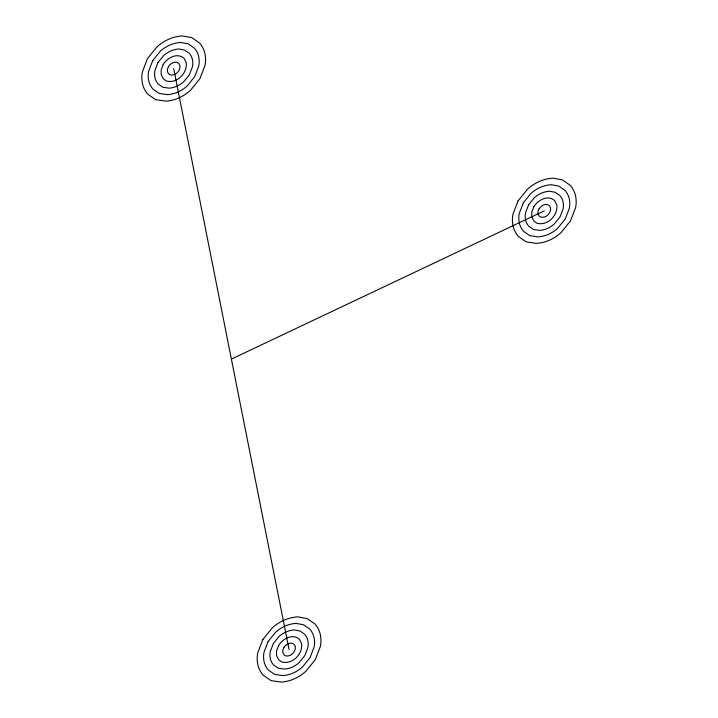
<?xml version="1.0" encoding="UTF-8"?>
<svg xmlns="http://www.w3.org/2000/svg" width="718" height="718" viewBox="0 0 718 718"><rect width="100%" height="100%" fill="white"/><g stroke="black" fill="none" stroke-linecap="round" stroke-linejoin="round"><path stroke-width="1.08" d="M231.384 359.108L544.298 210.877M173.702 68.641L289.067 649.575M147.495 58.58L142.397 71.863A56.354 39.912 11.2 0 0 142.406 83.459A35.981 25.489 11.2 0 0 147.666 94.13L155.653 99.658L165.975 101.157A35.981 25.489 11.2 0 0 179.464 97.684A56.354 39.912 11.2 0 0 190.512 90.324L199.9 78.693L204.998 65.419A56.354 39.912 11.2 0 0 204.989 53.814A35.981 25.489 11.2 0 0 199.73 43.143L191.742 37.614L182.255 35.9A38.207 27.06 11.2 0 0 167.931 39.589A56.354 39.912 11.2 0 0 156.892 46.948L147.495 58.58M152.737 60.59L148.653 71.217A45.081 31.933 11.2 0 0 148.662 80.497A28.783 20.391 11.2 0 0 152.871 89.032L159.261 93.457L167.518 94.659A28.783 20.391 11.2 0 0 178.315 91.877A45.081 31.933 11.2 0 0 187.147 85.989L194.659 76.682L198.742 66.056A45.081 31.933 11.2 0 0 198.733 56.776A28.783 20.391 11.2 0 0 194.524 48.241L188.134 43.816L180.541 42.452A30.56 21.648 11.2 0 0 169.08 45.396A45.081 31.933 11.2 0 0 160.249 51.283L152.737 60.59M157.978 62.601L154.917 70.57A33.809 23.945 11.2 0 0 154.926 77.535A21.585 15.293 11.2 0 0 158.077 83.934L162.869 87.246L169.062 88.152A21.585 15.293 11.2 0 0 177.158 86.061A33.809 23.945 11.2 0 0 183.781 81.655L189.417 74.672L192.478 66.702A33.809 23.945 11.2 0 0 192.478 59.747A21.585 15.293 11.2 0 0 189.319 53.338L184.526 50.027L178.836 48.995A22.922 16.236 11.2 0 0 170.238 51.211A33.809 23.945 11.2 0 0 163.614 55.627L157.978 62.601M163.219 64.611L161.173 69.924L161.182 74.564L163.282 78.836L166.477 81.044C176.969 83.844 187.595 73.119 186.213 62.708L184.113 58.436C177.445 52.136 167.123 57.835 163.219 64.611M168.461 66.621L167.438 69.278L167.438 71.603L168.488 73.739L170.085 74.843C175.336 76.243 180.649 70.876 179.958 65.67L178.908 63.534C175.569 60.384 170.408 63.238 168.461 66.621M262.86 639.523L257.762 652.797A56.354 39.912 11.2 0 0 257.771 664.401A35.981 25.489 11.2 0 0 263.03 675.073L271.018 680.601L281.339 682.1A35.981 25.489 11.2 0 0 294.838 678.627A56.354 39.912 11.2 0 0 305.877 671.267L315.274 659.636L320.372 646.353A56.354 39.912 11.2 0 0 320.354 634.757A35.981 25.489 11.2 0 0 315.094 624.086L307.116 618.557L297.62 616.843A38.207 27.06 11.2 0 0 283.296 620.531A56.354 39.912 11.2 0 0 272.257 627.891L262.86 639.523M268.101 641.533L264.027 652.159A45.081 31.933 11.2 0 0 264.036 661.44A28.783 20.391 11.2 0 0 268.236 669.975L274.626 674.39L282.892 675.593A28.783 20.391 11.2 0 0 293.68 672.811A45.081 31.933 11.2 0 0 302.511 666.932L310.032 657.625L314.107 646.999A45.081 31.933 11.2 0 0 314.098 637.719A28.783 20.391 11.2 0 0 309.889 629.183L303.508 624.759L295.915 623.386A30.56 21.648 11.2 0 0 284.454 626.338A45.081 31.933 11.2 0 0 275.613 632.226L268.101 641.533M273.343 643.543L270.282 651.513A33.809 23.945 11.2 0 0 270.291 658.469A21.585 15.293 11.2 0 0 273.45 664.877L278.234 668.189L284.436 669.095A21.585 15.293 11.2 0 0 292.522 667.004A33.809 23.945 11.2 0 0 299.155 662.588L304.791 655.615L307.851 647.645A33.809 23.945 11.2 0 0 307.842 640.68A21.585 15.293 11.2 0 0 304.683 634.281L299.891 630.969L294.2 629.937A22.922 16.236 11.2 0 0 285.602 632.145A33.809 23.945 11.2 0 0 278.979 636.561L273.343 643.543M278.584 645.554L276.547 650.867L276.547 655.507L278.656 659.779L281.842 661.987C292.343 664.787 302.96 654.053 301.578 643.651L299.478 639.379C292.809 633.079 282.488 638.769 278.584 645.554M283.825 647.564L282.802 650.221L282.811 652.545L283.861 654.672L285.459 655.785C290.7 657.185 296.013 651.818 295.322 646.613L294.272 644.477C290.943 641.327 285.773 644.172 283.825 647.564M518.1 200.816L513.002 214.099A56.354 39.912 11.2 0 0 513.011 225.703A35.981 25.489 11.2 0 0 518.27 236.375L526.258 241.894L536.579 243.402A35.981 25.489 11.2 0 0 550.069 239.92A56.354 39.912 11.2 0 0 561.108 232.56L570.505 220.938L575.603 207.655A56.354 39.912 11.2 0 0 575.594 196.05A35.981 25.489 11.2 0 0 570.334 185.379L562.347 179.859L552.86 178.136A38.207 27.06 11.2 0 0 538.536 181.825A56.354 39.912 11.2 0 0 527.488 189.184L518.1 200.816M523.341 202.826L519.258 213.452A45.081 31.933 11.2 0 0 519.267 222.733A28.783 20.391 11.2 0 0 523.476 231.268L529.866 235.692L538.123 236.895A28.783 20.391 11.2 0 0 548.92 234.113A45.081 31.933 11.2 0 0 557.751 228.225L565.263 218.918L569.347 208.301A45.081 31.933 11.2 0 0 569.338 199.021A28.783 20.391 11.2 0 0 565.129 190.476L558.739 186.061L551.146 184.688A30.56 21.648 11.2 0 0 539.685 187.64A45.081 31.933 11.2 0 0 530.853 193.528L523.341 202.826M528.583 204.845L525.522 212.806A33.809 23.945 11.2 0 0 525.522 219.771A21.585 15.293 11.2 0 0 528.681 226.17L533.474 229.491L539.667 230.388A21.585 15.293 11.2 0 0 547.762 228.306A33.809 23.945 11.2 0 0 554.386 223.89L560.022 216.908L563.083 208.938A33.809 23.945 11.2 0 0 563.074 201.982A21.585 15.293 11.2 0 0 559.923 195.574L555.131 192.262L549.432 191.23A22.922 16.236 11.2 0 0 540.842 193.447A33.809 23.945 11.2 0 0 534.219 197.863L528.583 204.845M533.815 206.856L531.778 212.169L531.787 216.809L533.887 221.072L537.082 223.28C547.574 226.08 558.191 215.355 556.818 204.944L554.718 200.681C548.049 194.372 537.728 200.071 533.815 206.856M539.056 208.866L538.042 211.523L538.042 213.838L539.092 215.974L540.69 217.078C545.94 218.478 551.245 213.111 550.562 207.915L549.512 205.779C546.174 202.629 541.013 205.474 539.056 208.866"/></g></svg>
